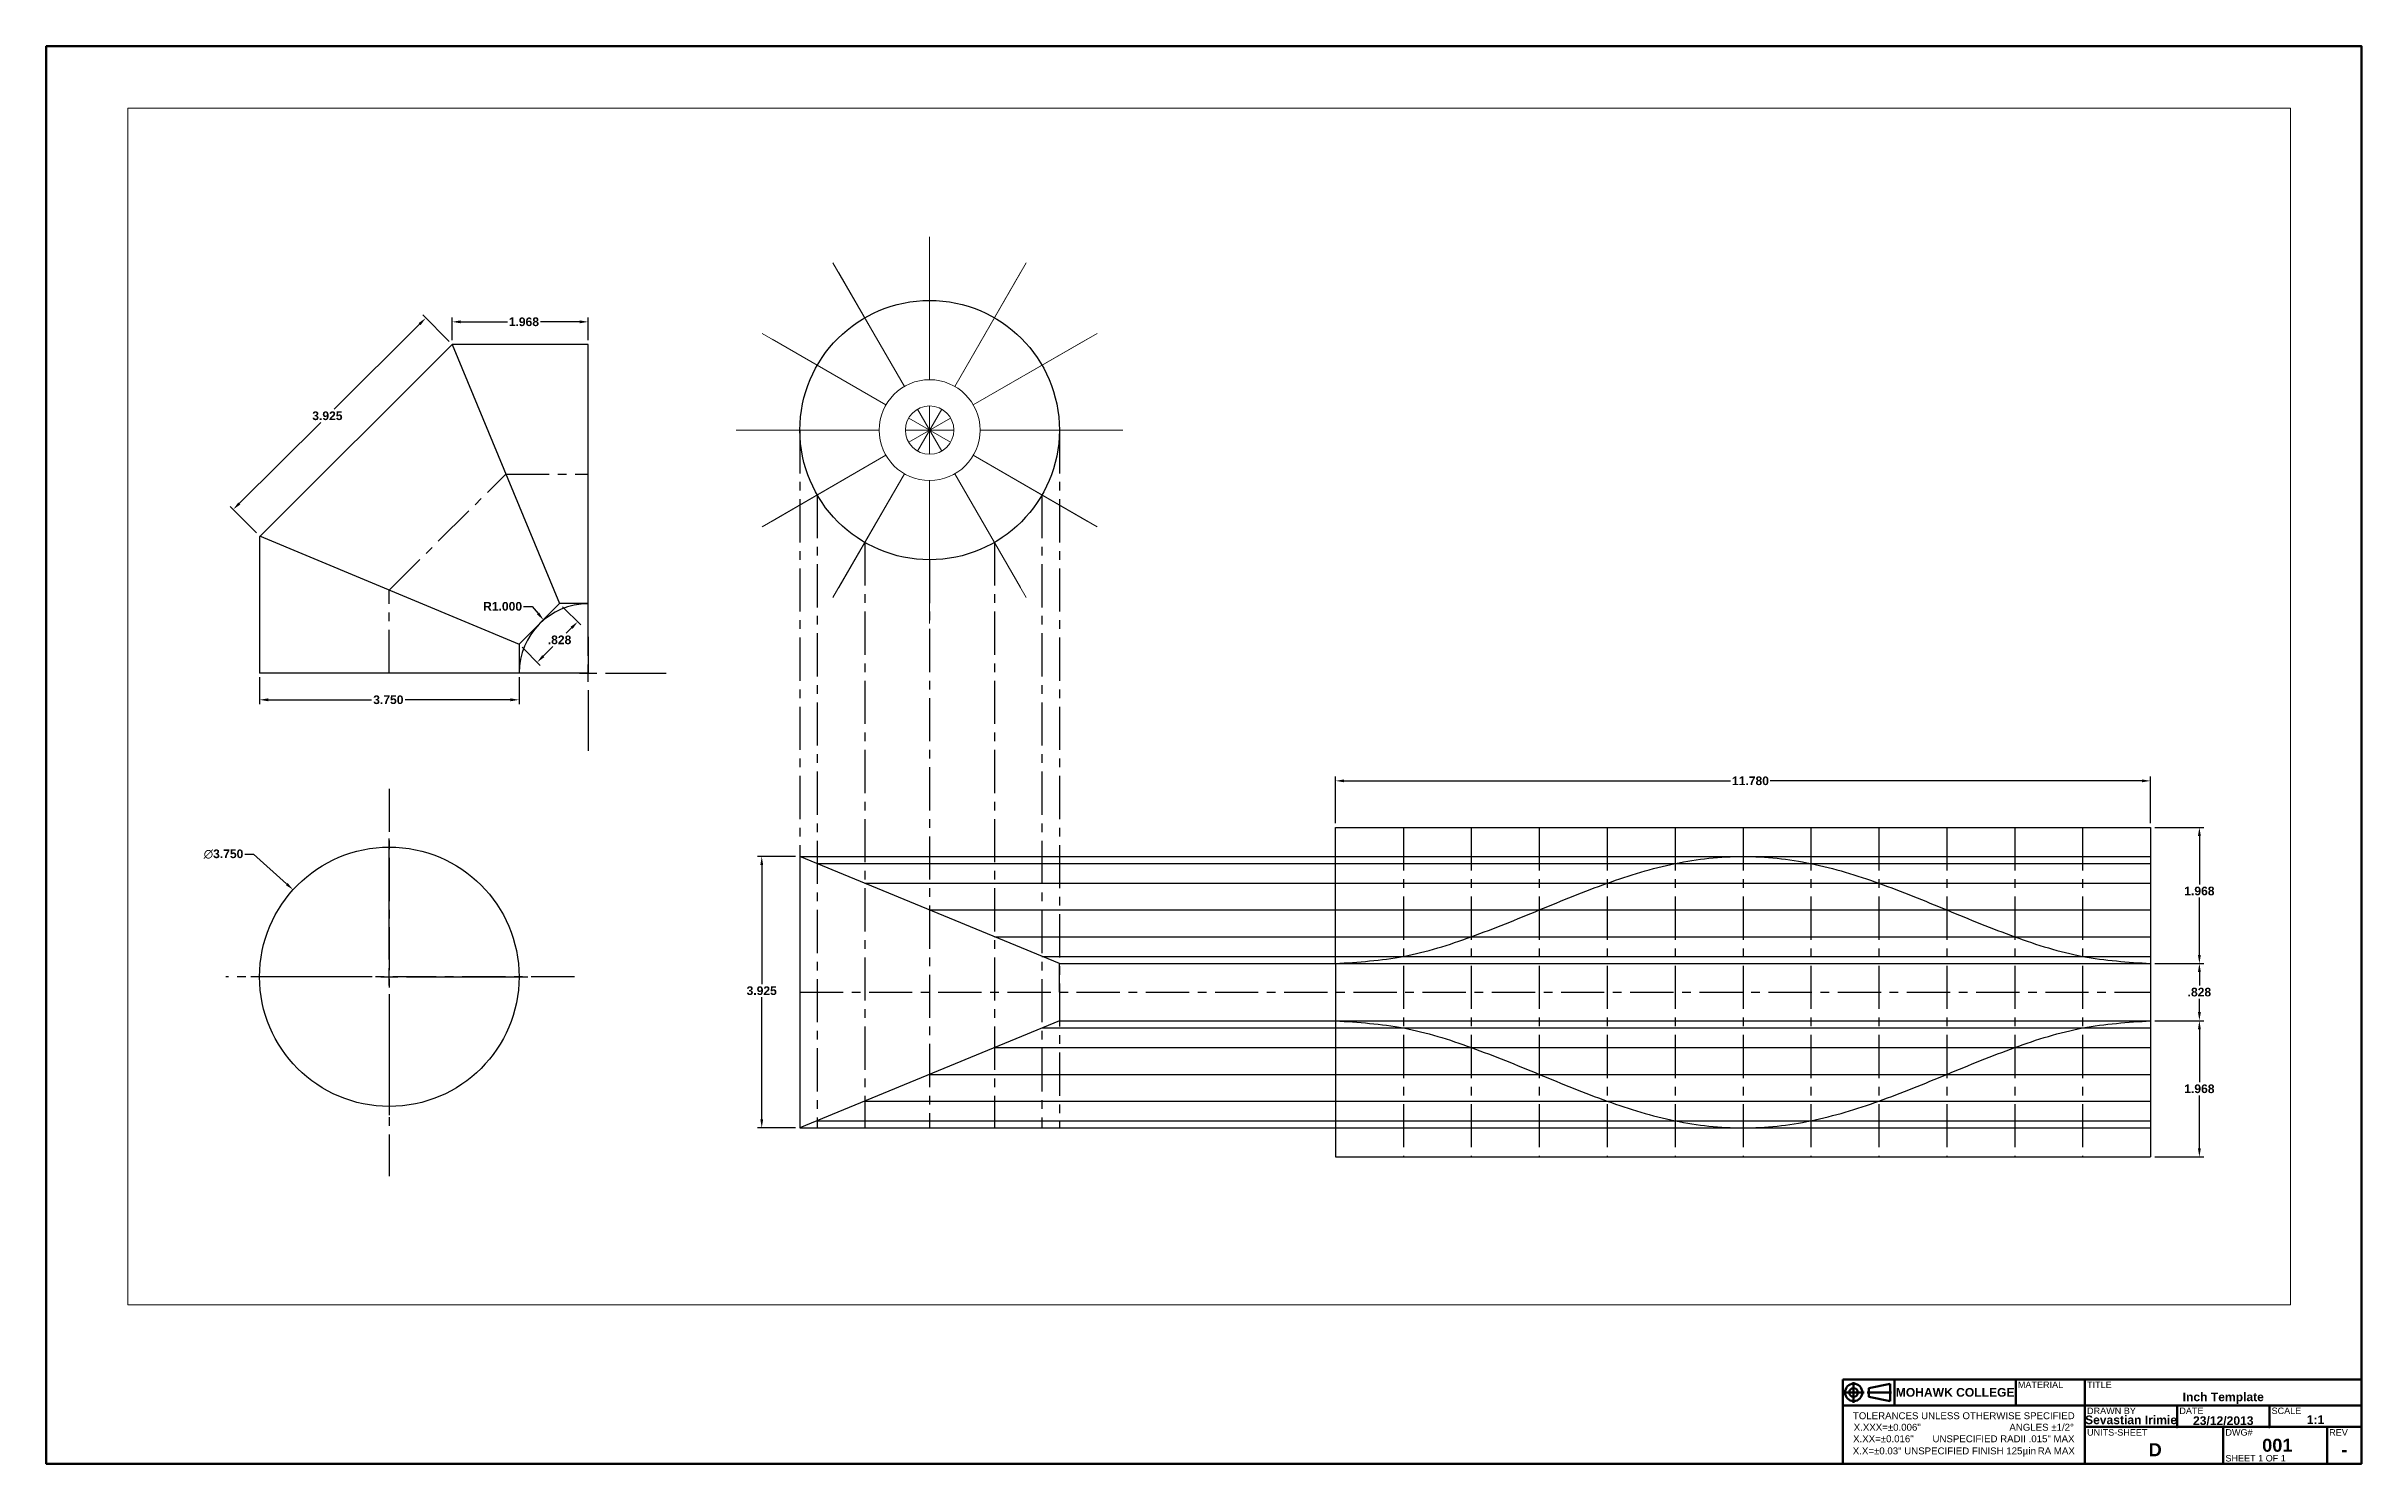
# Paper-space layout 'Size D' of a CAD drawing. Header units: inches. Extents: x 0 to 33.5, y 0 to 20.5.
# The model-space entities are those that its viewports show. They can reach past a viewport. Long polylines and large blocks are cut down to what shows.
import ezdxf
from ezdxf.enums import TextEntityAlignment as Align

# ---------------------------------------------------------------- set-up
doc = ezdxf.new("R2010")
doc.units = ezdxf.units.IN
doc.header["$LTSCALE"] = 0.5
doc.header["$MEASUREMENT"] = 0
doc.linetypes.add('CENTER', pattern=[2, 1.25, -0.25, 0.25, -0.25])
doc.layers.get('0').update_dxf_attribs({"plot": 0})
for name, color, linetype, lineweight in [('border', 7, 'Continuous', 50), ('center lines', 2, 'CENTER', 25), ('hatch', 1, 'Continuous', 18)]:
    doc.layers.add(name, color=color, linetype=linetype, lineweight=lineweight)
doc.layers.add('conline', color=7, linetype='Continuous', lineweight=25, plot=False)
doc.layers.add('viewport', color=6, linetype='Continuous', lineweight=25, plot=False)
doc.styles.get("Standard").update_dxf_attribs({"font": 'arialbd.ttf'})
doc.dimstyles.new('ANSI', dxfattribs={"dimtxt": 0.125, "dimasz": 0.125, "dimexe": 0.0625, "dimexo": 0.0625, "dimgap": 0.03125, "dimtad": 0, "dimtih": 1, "dimtoh": 1, "dimdec": 3, "dimzin": 4, "dimdsep": 46, "dimtxsty": 'Standard', "dimcen": -0.125, "dimclrd": 256, "dimclre": 256, "dimclrt": 256, "dimadec": 0, "dimazin": 0, "dimtfac": 1, "dimtdec": 3, "dimtofl": 0, "dimtmove": 0, "dimatfit": 3, "dimfxl": 1, "dimtzin": 0, "dimlwd": -1, "dimlwe": -1, "dimarcsym": 0})

# ---------------------------------------------------------------- blocks, each defined once
blk = doc.blocks.new('INCH TEMPLATE')
at = {"lineweight": 50}
for p, q in [((-7.5, 1.219), (0, 1.219)), ((-7.5, 0), (-7.5, 1.219)), ((-7.124, 1.094), (-6.812, 1.156)), ((-7.124, 0.969), (-7.124, 1.094)), ((-6.812, 1.156), (-6.812, 0.906)), ((-6.75, 1.219), (-6.75, 0.844)), ((-5, 1.219), (-5, 0.844)), ((-4, 1.219), (-4, 0)), ((0, 1.219), (0, 0)), ((-7.5, 0.844), (0, 0.844)), ((-6.812, 0.906), (-7.124, 0.969)), ((-2.667, 0.531), (-2.667, 0.844)), ((-1.333, 0.531), (-1.333, 0.844)), ((-4, 0.531), (0, 0.531)), ((-2, 0.531), (-2, 0)), ((-0.5, 0.531), (-0.5, 0)), ((0, 0), (-7.5, 0))]:
    blk.add_line(p, q, dxfattribs=at)
at = {"linetype": 'CENTER'}
for p, q in [((-7.485, 1.031), (-7.191, 1.031)), ((-7.342, 0.879), (-7.342, 1.18)), ((-7.147, 1.031), (-6.794, 1.031))]:
    blk.add_line(p, q, dxfattribs=at)
at = {"lineweight": 50}
for radius in [0.125, 0.0625]:
    blk.add_circle((-7.342, 1.031), radius, dxfattribs=at)
for p in [(-2.667, 0.531), (-1.333, 0.531)]:
    blk.add_point(p, dxfattribs=at)
for s, insert, char_height, width, attachment_point in [('{\\fArial|b1|i0|c0|p34;MOHAWK COLLEGE}', (-5.875, 1.031), 0.125, 1.75, 5), ('{\\fArial|b0|i0|c0|p34;MATERIAL}', (-4.969, 1.188), 0.09375, 1, 1), ('{\\fArial|b0|i0|c0|p34;TITLE}', (-3.969, 1.188), 0.09375, 4, 1), ('{\\fArial|b0|i0|c0|p34;TOLERANCES UNLESS OTHERWISE SPECIFIED\\PX.XXX=%%P0.006"                                 ANGLES %%P1/2%%D\\PX.XX=%%P0.016"       UNSPECIFIED RADII .015" MAX\\PX.X=%%P0.03" UNSPECIFIED FINISH 125\\fTimes New Roman|b0|i0|c0|p18;\\H1.083x;μ\\fArial|b0|i0|c0|p34;\\H0.9234x;in\\fMS Shell Dlg|b0|i0|c0|p0;\\H0.6665x; \\fArial|b0|i0|c0|p34;\\H1.5x;RA MAX}', (-5.75, 0.422), 0.1, 3.5, 5), ('{\\fArial|b0|i0|c0|p34;DRAWN BY}', (-3.969, 0.812), 0.09375, 1.33333, 1), ('{\\fArial|b0|i0|c0|p34;DATE}', (-2.635, 0.812), 0.09375, 1.33333, 1), ('{\\fArial|b0|i0|c0|p34;SCALE}', (-1.302, 0.812), 0.09375, 1.33333, 1), ('{\\fArial|b0|i0|c0|p34;UNITS-SHEET}', (-3.969, 0.5), 0.09375, 2, 1), ('{\\fArial|b0|i0|c0|p34;DWG#}', (-1.969, 0.5), 0.09375, 1.5, 1), ('{\\fArial|b0|i0|c0|p34;REV}', (-0.469, 0.5), 0.09375, 0.5, 1)]:
    blk.add_mtext(s, dxfattribs=dict(at, insert=insert, char_height=char_height, width=width, attachment_point=attachment_point))
at = {"insert": (-1.969, 0.031), "char_height": 0.09375, "width": 1.5, "attachment_point": 7}
blk.add_mtext('{\\fArial|b0|i0|c0|p34;SHEET 1 OF 1}', dxfattribs=at)
for tag, height, p in [('STEEL', 0.125, (-4.484, 0.969)), ('SEVASTIAN', 0.125, (-3.333, 0.634)), ('15/09/06', 0.125, (-2, 0.623)), ('1:1', 0.125, (-0.667, 0.637)), ('-', 0.188, (-0.25, 0.203))]:
    blk.add_attdef(tag, text='', height=height).set_placement(p, align=Align.MIDDLE_CENTER)
at = {"lineweight": 50}
for tag, height, p in [('INCHTEMPLATE', 0.125, (-2, 0.966)), ('001', 0.188, (-1.219, 0.267)), ('INCH-P4', 0.188, (-2.984, 0.202))]:
    blk.add_attdef(tag, text='', height=height, dxfattribs=at).set_placement(p, align=Align.MIDDLE_CENTER)
blk = doc.blocks.new('*D6')
at = {"layer": 'conline', "transparency": 16777216}
for p, q in [((-16.441, -0.473), (-16.441, -0.86)), ((-12.691, -0.473), (-12.691, -0.86)), ((-16.316, -0.798), (-14.823, -0.798)), ((-12.816, -0.798), (-14.338, -0.798))]:
    blk.add_line(p, q, dxfattribs=at)
for points in [[(-16.316, -0.777), (-16.316, -0.819), (-16.441, -0.798)], [(-12.816, -0.777), (-12.816, -0.819), (-12.691, -0.798)]]:
    blk.add_solid(points, dxfattribs=at)
at = {"layer": 'Defpoints', "color": 0, "transparency": 16777216}
for p in [(-16.441, -0.411), (-12.691, -0.411), (-12.691, -0.798)]:
    blk.add_point(p, dxfattribs=at)
at = {"layer": 'conline', "transparency": 16777216, "insert": (-14.58, -0.798), "char_height": 0.125, "attachment_point": 5}
blk.add_mtext('3.750', dxfattribs=at)
blk = doc.blocks.new('*D7')
at = {"layer": 'conline', "transparency": 16777216}
for p, q in [((-13.703, 4.384), (-14.084, 4.767)), ((-14.129, 4.634), (-15.365, 3.403)), ((-16.734, 2.042), (-15.556, 3.213)), ((-16.485, 1.615), (-16.866, 1.998))]:
    blk.add_line(p, q, dxfattribs=at)
for points in [[(-14.143, 4.649), (-14.114, 4.619), (-14.04, 4.722)], [(-16.748, 2.057), (-16.719, 2.027), (-16.822, 1.954)]]:
    blk.add_solid(points, dxfattribs=at)
at = {"layer": 'Defpoints', "color": 0, "transparency": 16777216}
for p in [(-14.04, 4.722), (-13.659, 4.339), (-16.441, 1.571)]:
    blk.add_point(p, dxfattribs=at)
at = {"layer": 'conline', "transparency": 16777216, "insert": (-15.461, 3.308), "char_height": 0.125, "attachment_point": 5}
blk.add_mtext('3.925', dxfattribs=at)
blk = doc.blocks.new('*D9')
at = {"layer": 'conline', "transparency": 16777216}
for p, q in [((-13.659, 4.402), (-13.659, 4.729)), ((-13.534, 4.667), (-12.86, 4.667)), ((-11.816, 4.667), (-12.382, 4.667)), ((-11.691, 4.402), (-11.691, 4.729))]:
    blk.add_line(p, q, dxfattribs=at)
for points in [[(-13.534, 4.688), (-13.534, 4.646), (-13.659, 4.667)], [(-11.816, 4.688), (-11.816, 4.646), (-11.691, 4.667)]]:
    blk.add_solid(points, dxfattribs=at)
at = {"layer": 'Defpoints', "color": 0, "transparency": 16777216}
for p in [(-11.691, 4.667), (-13.659, 4.339), (-11.691, 4.339)]:
    blk.add_point(p, dxfattribs=at)
at = {"layer": 'conline', "transparency": 16777216, "insert": (-12.621, 4.667), "char_height": 0.125, "attachment_point": 5}
blk.add_mtext('1.968', dxfattribs=at)
blk = doc.blocks.new('*D14')
at = {"layer": 'conline', "transparency": 16777216}
for p, q in [((-12.061, 0.548), (-11.799, 0.286)), ((-11.932, 0.242), (-12.01, 0.164)), ((-12.647, -0.038), (-12.385, -0.3)), ((-12.341, -0.167), (-12.201, -0.027))]:
    blk.add_line(p, q, dxfattribs=at)
for points in [[(-11.947, 0.257), (-11.917, 0.227), (-11.844, 0.33)], [(-12.356, -0.152), (-12.326, -0.182), (-12.429, -0.255)]]:
    blk.add_solid(points, dxfattribs=at)
at = {"layer": 'Defpoints', "color": 0, "transparency": 16777216}
for p in [(-12.106, 0.592), (-11.844, 0.33), (-12.691, 0.006)]:
    blk.add_point(p, dxfattribs=at)
at = {"layer": 'conline', "transparency": 16777216, "insert": (-12.106, 0.068), "char_height": 0.125, "attachment_point": 5}
blk.add_mtext('.828', dxfattribs=at)
blk = doc.blocks.new('*D15')
at = {"layer": 'conline', "transparency": 16777216}
for p, q in [((-11.691, -0.161), (-11.691, 0.714)), ((-12.627, 0.553), (-12.502, 0.553)), ((-12.502, 0.553), (-12.416, 0.45)), ((-11.691, -0.536), (-11.691, -0.286)), ((-11.941, -0.411), (-12.816, -0.411)), ((-11.816, -0.411), (-11.566, -0.411)), ((-11.441, -0.411), (-10.566, -0.411)), ((-11.691, -0.661), (-11.691, -1.536))]:
    blk.add_line(p, q, dxfattribs=at)
blk.add_solid([(-12.4, 0.464), (-12.432, 0.437), (-12.335, 0.354)], dxfattribs=at)
at = {"layer": 'Defpoints', "color": 0, "transparency": 16777216}
for p in [(-12.335, 0.354), (-11.691, -0.411)]:
    blk.add_point(p, dxfattribs=at)
at = {"layer": 'conline', "transparency": 16777216, "insert": (-12.929, 0.553), "char_height": 0.125, "attachment_point": 5}
blk.add_mtext('R1.000', dxfattribs=at)
blk = doc.blocks.new('*D29')
at = {"layer": 'conline', "transparency": 16777216}
for p, q in [((10.951, -2.643), (11.657, -2.643)), ((11.594, -2.768), (11.594, -3.468)), ((11.594, -4.486), (11.594, -3.658)), ((10.951, -4.611), (11.657, -4.611))]:
    blk.add_line(p, q, dxfattribs=at)
for points in [[(11.573, -2.768), (11.615, -2.768), (11.594, -2.643)], [(11.573, -4.486), (11.615, -4.486), (11.594, -4.611)]]:
    blk.add_solid(points, dxfattribs=at)
at = {"layer": 'Defpoints', "color": 0, "transparency": 16777216}
for p in [(10.888, -2.643), (10.888, -4.611), (11.594, -4.611)]:
    blk.add_point(p, dxfattribs=at)
at = {"layer": 'conline', "transparency": 16777216, "insert": (11.594, -3.563), "char_height": 0.125, "attachment_point": 5}
blk.add_mtext('1.968', dxfattribs=at)
blk = doc.blocks.new('*D31')
at = {"layer": 'conline', "transparency": 16777216}
for p, q in [((10.951, -4.611), (11.657, -4.611)), ((11.594, -4.736), (11.594, -4.93)), ((11.594, -5.314), (11.594, -5.12)), ((10.951, -5.439), (11.657, -5.439))]:
    blk.add_line(p, q, dxfattribs=at)
for points in [[(11.573, -4.736), (11.615, -4.736), (11.594, -4.611)], [(11.573, -5.314), (11.615, -5.314), (11.594, -5.439)]]:
    blk.add_solid(points, dxfattribs=at)
at = {"layer": 'Defpoints', "color": 0, "transparency": 16777216}
for p in [(10.888, -4.611), (10.888, -5.439), (11.594, -5.439)]:
    blk.add_point(p, dxfattribs=at)
at = {"layer": 'conline', "transparency": 16777216, "insert": (11.594, -5.025), "char_height": 0.125, "attachment_point": 5}
blk.add_mtext('.828', dxfattribs=at)
blk = doc.blocks.new('*D32')
at = {"layer": 'conline', "transparency": 16777216}
for p, q in [((10.951, -5.439), (11.657, -5.439)), ((11.594, -5.564), (11.594, -6.328)), ((11.594, -7.282), (11.594, -6.518)), ((10.951, -7.407), (11.657, -7.407))]:
    blk.add_line(p, q, dxfattribs=at)
for points in [[(11.573, -5.564), (11.615, -5.564), (11.594, -5.439)], [(11.573, -7.282), (11.615, -7.282), (11.594, -7.407)]]:
    blk.add_solid(points, dxfattribs=at)
at = {"layer": 'Defpoints', "color": 0, "transparency": 16777216}
for p in [(10.888, -5.439), (10.888, -7.407), (11.594, -7.407)]:
    blk.add_point(p, dxfattribs=at)
at = {"layer": 'conline', "transparency": 16777216, "insert": (11.594, -6.423), "char_height": 0.125, "attachment_point": 5}
blk.add_mtext('1.968', dxfattribs=at)
blk = doc.blocks.new('*D33')
at = {"layer": 'conline', "transparency": 16777216}
for p, q in [((-0.892, -2.581), (-0.892, -1.907)), ((10.888, -2.581), (10.888, -1.907)), ((-0.767, -1.97), (4.818, -1.97)), ((10.763, -1.97), (5.393, -1.97))]:
    blk.add_line(p, q, dxfattribs=at)
for points in [[(-0.767, -1.949), (-0.767, -1.991), (-0.892, -1.97)], [(10.763, -1.949), (10.763, -1.991), (10.888, -1.97)]]:
    blk.add_solid(points, dxfattribs=at)
at = {"layer": 'Defpoints', "color": 0, "transparency": 16777216}
for p in [(10.888, -1.97), (-0.892, -2.643), (10.888, -2.643)]:
    blk.add_point(p, dxfattribs=at)
at = {"layer": 'conline', "transparency": 16777216, "insert": (5.106, -1.97), "char_height": 0.125, "attachment_point": 5}
blk.add_mtext('11.780', dxfattribs=at)
blk = doc.blocks.new('*D34')
at = {"layer": 'conline', "transparency": 16777216}
for p, q in [((-8.695, -3.063), (-9.246, -3.063)), ((-9.184, -3.188), (-9.184, -4.91)), ((-9.184, -6.863), (-9.184, -5.1)), ((-8.695, -6.988), (-9.246, -6.988))]:
    blk.add_line(p, q, dxfattribs=at)
for points in [[(-9.204, -3.188), (-9.163, -3.188), (-9.184, -3.063)], [(-9.204, -6.863), (-9.163, -6.863), (-9.184, -6.988)]]:
    blk.add_solid(points, dxfattribs=at)
at = {"layer": 'Defpoints', "color": 0, "transparency": 16777216}
for p in [(-8.632, -3.063), (-9.184, -6.988), (-8.632, -6.988)]:
    blk.add_point(p, dxfattribs=at)
at = {"layer": 'conline', "transparency": 16777216, "insert": (-9.184, -5.005), "char_height": 0.125, "attachment_point": 5}
blk.add_mtext('3.925', dxfattribs=at)
blk = doc.blocks.new('*D35')
at = {"layer": 'conline', "transparency": 16777216}
for p, q in [((-14.566, -4.553), (-14.566, -2.803)), ((-16.652, -3.029), (-16.527, -3.029)), ((-16.527, -3.029), (-16.05, -3.461)), ((-14.566, -4.928), (-14.566, -4.678)), ((-14.816, -4.803), (-16.566, -4.803)), ((-14.691, -4.803), (-14.441, -4.803)), ((-14.316, -4.803), (-12.566, -4.803)), ((-14.566, -5.053), (-14.566, -6.803))]:
    blk.add_line(p, q, dxfattribs=at)
blk.add_solid([(-16.036, -3.446), (-16.063, -3.477), (-15.957, -3.545)], dxfattribs=at)
at = {"layer": 'Defpoints', "color": 0, "transparency": 16777216}
for p in [(-15.957, -3.545), (-13.176, -6.061)]:
    blk.add_point(p, dxfattribs=at)
at = {"layer": 'conline', "transparency": 16777216, "insert": (-16.962, -3.029), "char_height": 0.125, "attachment_point": 5}
blk.add_mtext('∅3.750', dxfattribs=at)

msp = doc.modelspace()

# ---------------------------------------------------------------- linework, layer by layer
at = {"layer": 'center lines'}
for p, q in [((-8.6323, 3.1016), (-8.6323, -6.9878)), ((-4.8823, 3.1016), (-4.8823, -6.9878)), ((-14.5664, 0.7886), (-12.8822, 2.4658)), ((-12.8822, 2.4658), (-11.6914, 2.4658)), ((-8.3811, 2.1641), (-8.3811, -6.9878)), ((-5.1335, 2.1641), (-5.1335, -6.9878)), ((-7.6948, 1.4778), (-7.6948, -6.9878)), ((-5.8198, 1.4778), (-5.8198, -6.9878)), ((-6.7573, 1.2266), (-6.7573, -6.9878)), ((-14.5664, -0.4107), (-14.5664, 0.7886)), ((-14.5664, -2.0832), (-14.5664, -7.6867)), ((0.09, -2.6433), (0.09, -7.4073)), ((1.0717, -2.6433), (1.0717, -7.4073)), ((2.0534, -2.6433), (2.0534, -7.4073)), ((3.035, -2.6433), (3.035, -7.4073)), ((4.0167, -2.6433), (4.0167, -7.4073)), ((4.9984, -2.6433), (4.9984, -7.4073)), ((5.98, -2.6433), (5.98, -7.4073)), ((6.9617, -2.6433), (6.9617, -7.4073)), ((7.9434, -2.6433), (7.9434, -7.4073)), ((8.925, -2.6433), (8.925, -7.4073)), ((9.9067, -2.6433), (9.9067, -7.4073)), ((-11.8889, -4.8029), (-16.9291, -4.8029)), ((-8.6323, -5.0253), (10.8884, -5.0253))]:
    msp.add_line(p, q, dxfattribs=at)
at = {"layer": 'conline'}
for p, q in [((-11.6914, 0.1111), (-11.6914, 0.5922)), ((-11.6914, 0.1111), (-11.6914, -0.4107)), ((-11.6914, -0.4107), (-12.6914, -0.4107)), ((-11.6914, -0.4078), (-11.6914, -0.4107)), ((-8.6323, -3.0628), (10.8884, -3.0628)), ((-8.3811, -3.1665), (10.8884, -3.1665)), ((-7.6948, -3.4499), (10.8884, -3.4499)), ((-6.7573, -3.8371), (10.8884, -3.8371)), ((-5.8198, -4.2242), (10.8884, -4.2242)), ((-5.1335, -4.5076), (10.8884, -4.5076)), ((-4.8823, -4.6113), (10.8884, -4.6113)), ((-4.8823, -5.4393), (10.8884, -5.4393)), ((-5.1335, -5.543), (10.8884, -5.543)), ((-5.8198, -5.8264), (10.8884, -5.8264)), ((-6.7573, -6.2136), (10.8884, -6.2136)), ((-7.6948, -6.6007), (10.8884, -6.6007)), ((-8.3811, -6.8841), (10.8884, -6.8841)), ((-8.6323, -6.9878), (10.8884, -6.9878))]:
    msp.add_line(p, q, dxfattribs=at)
at = {"layer": 'hatch'}
for p, q in [((-6.7573, 3.8302), (-6.7573, 5.8956)), ((-6.7573, 5.7305), (-6.7573, 3.8302)), ((-6.7573, 3.8302), (-6.7573, 5.7305)), ((-7.1216, 3.7326), (-8.1543, 5.5212)), ((-6.3929, 3.7326), (-5.3603, 5.5212)), ((-8.0718, 5.3783), (-7.1216, 3.7326)), ((-5.4428, 5.3783), (-6.3929, 3.7326)), ((-7.3883, 3.4659), (-9.1769, 4.4986)), ((-6.1262, 3.4659), (-4.3376, 4.4986)), ((-9.034, 4.4161), (-7.3883, 3.4659)), ((-4.4805, 4.4161), (-6.1262, 3.4659)), ((-6.7573, 3.1016), (-6.7573, 3.4513)), ((-6.7573, 2.7518), (-6.7573, 3.4513)), ((-6.7573, 3.4513), (-6.7573, 2.7518)), ((-6.4544, 3.2765), (-7.0602, 2.9267)), ((-6.4544, 2.9267), (-7.0602, 3.2765)), ((-7.0602, 2.9267), (-6.4544, 3.2765)), ((-7.0602, 3.2765), (-6.4544, 2.9267)), ((-6.5824, 3.4045), (-6.9322, 2.7987)), ((-6.5824, 2.7987), (-6.9322, 3.4045)), ((-6.9322, 2.7987), (-6.5824, 3.4045)), ((-6.9322, 3.4045), (-6.5824, 2.7987)), ((-7.486, 3.1016), (-9.5513, 3.1016)), ((-9.3862, 3.1016), (-7.486, 3.1016)), ((-6.4075, 3.1016), (-7.107, 3.1016)), ((-7.107, 3.1016), (-6.4075, 3.1016)), ((-4.1283, 3.1016), (-6.0286, 3.1016)), ((-6.0286, 3.1016), (-3.9633, 3.1016)), ((-7.3883, 2.7372), (-9.1769, 1.7046)), ((-9.034, 1.7871), (-7.3883, 2.7372)), ((-4.4805, 1.7871), (-6.1262, 2.7372)), ((-6.1262, 2.7372), (-4.3376, 1.7046)), ((-7.1216, 2.4705), (-8.1543, 0.6819)), ((-8.0718, 0.8248), (-7.1216, 2.4705)), ((-6.7573, 0.4726), (-6.7573, 2.3729)), ((-6.7573, 2.3729), (-6.7573, 0.3076)), ((-5.4428, 0.8248), (-6.3929, 2.4705)), ((-6.3929, 2.4705), (-5.3603, 0.6819))]:
    msp.add_line(p, q, dxfattribs=at)
for radius in [0.7287, 0.3498]:
    msp.add_circle((-6.7573, 3.1016), radius, dxfattribs=at)
at = {"layer": 'viewport'}
for p, q in [((-13.6589, 4.3393), (-12.1056, 0.5922)), ((-11.6914, 0.5922), (-11.6914, 4.3393)), ((-16.4414, 1.5708), (-12.6914, 0.0064)), ((-12.6914, -0.4107), (-16.4414, -0.4107)), ((-11.6914, -0.4107), (-11.6914, -0.4107)), ((-0.8916, -4.6113), (-0.8916, -2.6433)), ((-0.8916, -2.6433), (10.8884, -2.6433)), ((10.8884, -2.6433), (10.8884, -7.4073)), ((-8.6323, -3.0628), (-8.6323, -6.9878)), ((-4.8823, -4.6113), (-8.6323, -3.0628)), ((-4.8823, -5.0253), (-4.8823, -4.6113)), ((-0.8916, -4.6113), (-0.8916, -7.4073)), ((-4.8823, -5.0253), (-4.8823, -5.4393)), ((-4.8823, -5.4393), (-8.6323, -6.9878)), ((-0.8916, -7.4073), (10.8884, -7.4073))]:
    msp.add_line(p, q, dxfattribs=at)
for points in [[(-11.6914, 4.3393), (-13.6589, 4.3393), (-16.4414, 1.5568), (-16.4414, -0.4107)], [(-11.6914, 0.5922), (-12.1056, 0.5922), (-12.6914, 0.0064), (-12.6914, -0.4107)]]:
    msp.add_lwpolyline(points, dxfattribs=at)
for centre in [(-6.7573, 3.1016), (-14.5664, -4.8029)]:
    msp.add_circle(centre, 1.875, dxfattribs=at)
msp.add_arc((-11.6914, -0.4107), 1, 90, 180, dxfattribs=at)
for points in [[(-0.8916, -4.6113), (0.09, -4.5076), (1.0717, -4.2242), (2.0534, -3.8371), (3.035, -3.4499), (4.0167, -3.1665), (4.9984, -3.0628), (5.98, -3.1665), (6.9617, -3.4499), (7.9434, -3.8371), (8.925, -4.2242), (9.9067, -4.5076), (10.8884, -4.6113)], [(-0.8916, -5.4393), (0.09, -5.543), (1.0717, -5.8264), (2.0534, -6.2136), (3.035, -6.6007), (4.0167, -6.8841), (4.9984, -6.9878), (5.98, -6.8841), (6.9617, -6.6007), (7.9434, -6.2136), (8.925, -5.8264), (9.9067, -5.543), (10.8884, -5.4393)]]:
    msp.add_spline(points, degree=3, dxfattribs=at)

# ---------------------------------------------------------------- dimensions: what is measured, and where the dimension line sits
at = {"layer": 'conline'}
for base, p1, p2, angle, picture, middle, dimtype in [((-14.0399, 4.7222), (-16.4414, 1.5708), (-13.6589, 4.3393), 44.85592, '*D7', (-15.4609, 3.3084), 161), ((-11.8437, 0.3303), (-12.6914, 0.0064), (-12.1056, 0.5922), 45, '*D14', (-12.1056, 0.0684), 161), ((11.5941, -4.6113), (10.8884, -2.6433), (10.8884, -4.6113), 90, '*D29', (11.5941, -3.5627), 160), ((-9.1836, -6.9878), (-8.6323, -3.0628), (-8.6323, -6.9878), 90, '*D34', (-9.1836, -5.0047), 160)]:
    dim = msp.add_linear_dim(base=base, p1=p1, p2=p2, angle=angle, dimstyle='ANSI', dxfattribs=at)
    dim.commit()
    dim.dimension.update_dxf_attribs({"geometry": picture, "text_midpoint": middle, "dimtype": dimtype})
for base, p1, p2, picture, middle in [((-11.69138, 4.66693), (-13.65889, 4.3393), (-11.69138, 4.3393), '*D9', (-12.6206, 4.66693)), ((-12.6914, -0.7978), (-16.4414, -0.4107), (-12.6914, -0.4107), '*D6', (-14.5803, -0.7978)), ((10.8884, -1.9697), (-0.8916, -2.6433), (10.8884, -2.6433), '*D33', (5.1055, -1.9697))]:
    dim = msp.add_linear_dim(base=base, p1=p1, p2=p2, dimstyle='ANSI', dxfattribs=at)
    dim.commit()
    dim.dimension.update_dxf_attribs({"geometry": picture, "text_midpoint": middle, "dimtype": 160})
dim = msp.add_radius_dim(center=(-11.6914, -0.4107), mpoint=(-12.3352, 0.3545), dimstyle='ANSI', dxfattribs=at)
dim.commit()
dim.dimension.update_dxf_attribs({"geometry": '*D15', "text_midpoint": (-12.9292, 0.5528), "dimtype": 164})
dim = msp.add_diameter_dim_2p(p1=(-13.1759, -6.0607), p2=(-15.9568, -3.545), dimstyle='ANSI', dxfattribs=at)
dim.commit()
dim.dimension.update_dxf_attribs({"geometry": '*D35', "text_midpoint": (-16.9624, -3.0293), "dimtype": 163})
for base, p1, p2, picture, middle in [((11.5941, -5.4393), (10.8884, -4.6113), (10.8884, -5.4393), '*D31', (11.5941, -5.0253)), ((11.5941, -7.4073), (10.8884, -5.4393), (10.8884, -7.4073), '*D32', (11.5941, -6.4233))]:
    dim = msp.add_linear_dim(base=base, p1=p1, p2=p2, angle=90, dimstyle='ANSI', override={"dimtmove": 1}, dxfattribs=at)
    dim.commit()
    dim.dimension.update_dxf_attribs({"geometry": picture, "text_midpoint": middle})

psp = doc.layouts.new('Size D')

# ---------------------------------------------------------------- linework, layer by layer
at = {"layer": 'border'}
psp.add_lwpolyline([(33.506, 0), (0.043, 0), (0.043, 20.495), (33.506, 20.495)], close=True, dxfattribs=at)

# ---------------------------------------------------------------- block references
psp.add_blockref('INCH TEMPLATE', (33.506, 0), dxfattribs=at).add_auto_attribs({'INCHTEMPLATE': 'Inch Template', 'SEVASTIAN': 'Sevastian Irimie', '15/09/06': '23/12/2013', '1:1': '1:1', 'INCH-P4': 'D', '001': '001', '-': '-'})

# ---------------------------------------------------------------- viewports
at = {"layer": '0'}
psp.add_viewport(center=(16.848, 10.948), size=(31.255, 17.30076), view_center_point=(-2.7188, -0.8956), view_height=17.300755, status=4, dxfattribs=at)
at = {"layer": 'viewport'}
psp.add_viewport(center=(16.775, 10.248), size=(33.463, 20.49509), view_center_point=(6, 4.5), view_height=9.079412, dxfattribs=at)
psp.add_viewport(center=(16.775, 10.248), size=(33.463, 20.49509), view_center_point=(6, 4.5), view_height=9.104449, status=3, dxfattribs=at)

doc.saveas('drawing.dxf')
